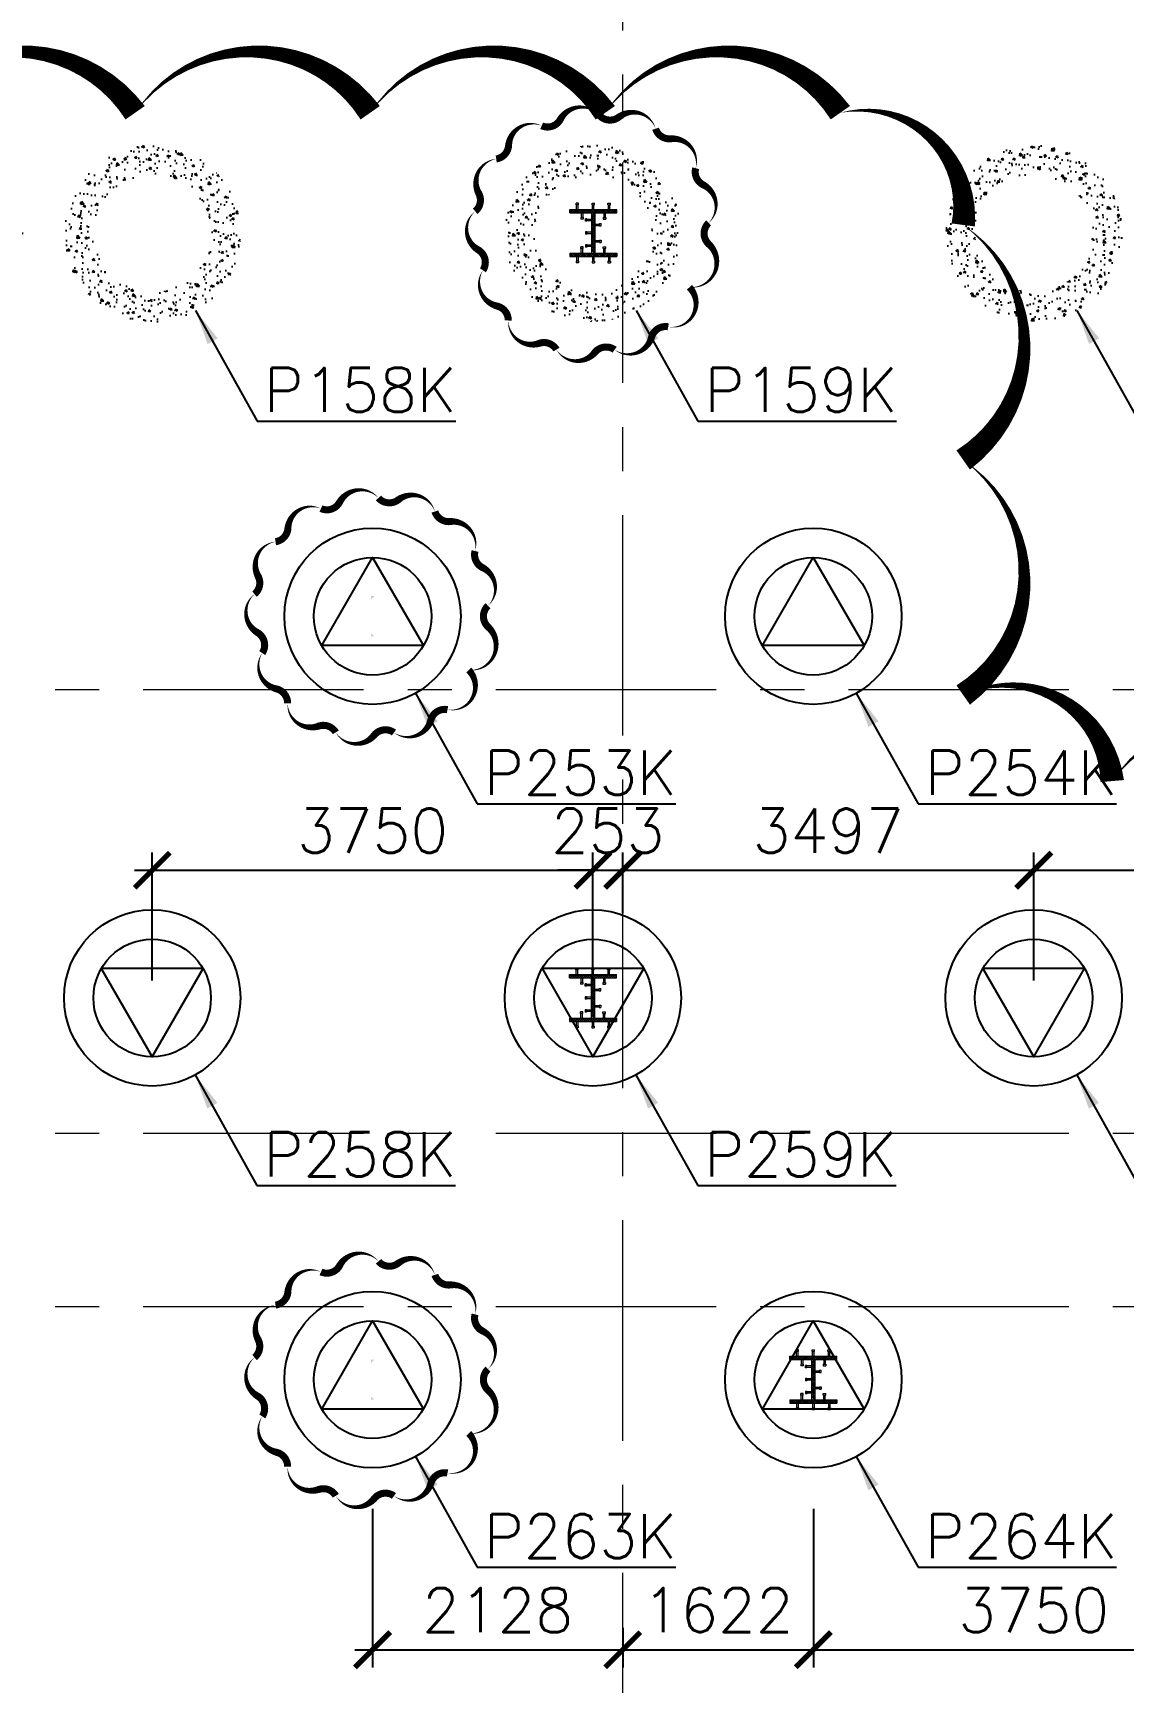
# Model space of a CAD drawing. Header units: millimetres. Extents: x -346728 to 1320345, y -537202 to -385966.
# Drawn here: x 164921 to 174196, y -465137 to -451106 of the extents above; entities that cross this region are included whole.
import ezdxf

# ---------------------------------------------------------------- set-up
doc = ezdxf.new("R2010")
doc.units = ezdxf.units.MM
doc.header["$LTSCALE"] = 100
doc.linetypes.add('X1326_GLB$0$CENTER', pattern=[2, 1.25, -0.25, 0.25, -0.25])
doc.layers.add('CL load', color=1, linetype='Continuous', plot=False)
for name, color, linetype in [('hach', 253, 'Continuous'), ('PILE MARK', 8, 'Continuous'), ('PL', 3, 'Continuous')]:
    doc.layers.add(name, color=color, linetype=linetype)
for name, color, linetype, lineweight in [('KCMANH', 8, 'Continuous', 13), ('KINGPOST', 5, 'Continuous', 20), ('X1326_GLB$0$A-tim', 8, 'X1326_GLB$0$CENTER', 9)]:
    doc.layers.add(name, color=color, linetype=linetype, lineweight=lineweight)
doc.styles.add('simplex', font='simplex.shx')
doc.dimstyles.new('100', dxfattribs={"dimscale": 150, "dimtxt": 2.5, "dimasz": 2, "dimexe": 1, "dimexo": 1, "dimgap": 1, "dimtad": 1, "dimdec": 0, "dimzin": 0, "dimdsep": 46, "dimtxsty": 'simplex', "dimblk": 'ARCHTICK', "dimcen": 1, "dimdle": 1, "dimclrd": 256, "dimclre": 256, "dimclrt": 6, "dimadec": 0, "dimazin": 0, "dimtfac": 1, "dimtdec": 0, "dimtix": 1, "dimtmove": 2, "dimatfit": 3, "dimfxl": 1, "dimtolj": 1, "dimtzin": 0, "dimarcsym": 0})
pattern_1 = [(45, (188543.33, 11377564.439), (-8.980256121, 8.980256121), []), (135, (188543.33, 11377564.439), (-8.980256121, -8.980256121), [])]

# ---------------------------------------------------------------- blocks, each defined once
blk = doc.blocks.new('_ArchTick')
at = {"color": 0, "linetype": 'ByBlock', "const_width": 0.15}
blk.add_lwpolyline([(-0.5, -0.5), (0.5, 0.5)], dxfattribs=at)
blk = doc.blocks.new('*D479')
at = {"layer": 'CL load', "lineweight": -2, "transparency": 16777216}
for p, q in [((164238, -449414), (164238, -452962)), ((164838, -449564), (164088, -449564)), ((164838, -452812), (164088, -452812))]:
    blk.add_line(p, q, dxfattribs=at)
at = {"layer": 'DEFPOINTS', "color": 0, "transparency": 16777216}
for p in [(164988, -449564), (164238, -452812), (164988, -452812)]:
    blk.add_point(p, dxfattribs=at)
at = {"layer": 'CL load', "lineweight": -2, "transparency": 16777216, "xscale": 300, "yscale": 300, "zscale": 300}
for p, rotation in [((164238, -449564), 90), ((164238, -452812), 270)]:
    blk.add_blockref('_ArchTick', p, dxfattribs=dict(at, rotation=rotation))
at = {"layer": 'CL load', "color": 6, "transparency": 16777216, "insert": (163901, -451188), "char_height": 375, "attachment_point": 5, "rotation": 90, "style": 'simplex'}
blk.add_mtext('\\A1;3248', dxfattribs=at)
blk = doc.blocks.new('*D644')
at = {"layer": 'CL load', "lineweight": -2, "transparency": 16777216}
for p, q in [((167811, -463664), (167811, -465012)), ((169939, -464675), (169939, -465012)), ((167661, -464862), (170089, -464862))]:
    blk.add_line(p, q, dxfattribs=at)
at = {"layer": 'DEFPOINTS', "color": 0, "transparency": 16777216}
for p in [(167811, -463514, 0), (169939, -464525, 0), (169939, -464862)]:
    blk.add_point(p, dxfattribs=at)
at = {"layer": 'CL load', "lineweight": -2, "transparency": 16777216, "xscale": 300, "yscale": 300, "zscale": 300, "rotation": 180}
blk.add_blockref('_ArchTick', (167811, -464862), dxfattribs=at)
at = {"layer": 'CL load', "lineweight": -2, "transparency": 16777216, "xscale": 300, "yscale": 300, "zscale": 300}
blk.add_blockref('_ArchTick', (169939, -464862), dxfattribs=at)
at = {"layer": 'CL load', "color": 6, "transparency": 16777216, "insert": (168875, -464525), "char_height": 375, "attachment_point": 5, "style": 'simplex'}
blk.add_mtext('\\A1;2128', dxfattribs=at)
blk = doc.blocks.new('*D645')
at = {"layer": 'CL load', "lineweight": -2, "transparency": 16777216}
for p, q in [((171561, -463664), (171561, -465012)), ((169939, -464675), (169939, -465012)), ((169789, -464862), (171711, -464862))]:
    blk.add_line(p, q, dxfattribs=at)
at = {"layer": 'DEFPOINTS', "color": 0, "transparency": 16777216}
for p in [(171561, -463514), (169939, -464525, 0), (171561, -464862)]:
    blk.add_point(p, dxfattribs=at)
at = {"layer": 'CL load', "lineweight": -2, "transparency": 16777216, "xscale": 300, "yscale": 300, "zscale": 300, "rotation": 180}
blk.add_blockref('_ArchTick', (169939, -464862), dxfattribs=at)
at = {"layer": 'CL load', "lineweight": -2, "transparency": 16777216, "xscale": 300, "yscale": 300, "zscale": 300}
blk.add_blockref('_ArchTick', (171561, -464862), dxfattribs=at)
at = {"layer": 'CL load', "color": 6, "transparency": 16777216, "insert": (170750, -464525), "char_height": 375, "attachment_point": 5, "style": 'simplex'}
blk.add_mtext('\\A1;1622', dxfattribs=at)
blk = doc.blocks.new('*D646')
at = {"layer": 'CL load', "lineweight": -2, "transparency": 16777216}
for p, q in [((171561, -463664), (171561, -465012)), ((175311, -463664), (175311, -465012)), ((171411, -464862), (175461, -464862))]:
    blk.add_line(p, q, dxfattribs=at)
at = {"layer": 'DEFPOINTS', "color": 0, "transparency": 16777216}
for p in [(171561, -463514), (175311, -463514, 0), (175311, -464862)]:
    blk.add_point(p, dxfattribs=at)
at = {"layer": 'CL load', "lineweight": -2, "transparency": 16777216, "xscale": 300, "yscale": 300, "zscale": 300, "rotation": 180}
blk.add_blockref('_ArchTick', (171561, -464862), dxfattribs=at)
at = {"layer": 'CL load', "lineweight": -2, "transparency": 16777216, "xscale": 300, "yscale": 300, "zscale": 300}
blk.add_blockref('_ArchTick', (175311, -464862), dxfattribs=at)
at = {"layer": 'CL load', "color": 6, "transparency": 16777216, "insert": (173436, -464525), "char_height": 375, "attachment_point": 5, "style": 'simplex'}
blk.add_mtext('\\A1;3750', dxfattribs=at)
blk = doc.blocks.new('*D650')
at = {"layer": 'CL load', "lineweight": -2, "transparency": 16777216}
for p, q in [((165936, -459167), (165936, -458080)), ((169686, -459167), (169686, -458080)), ((165786, -458230), (169836, -458230))]:
    blk.add_line(p, q, dxfattribs=at)
at = {"layer": 'DEFPOINTS', "color": 0, "transparency": 16777216}
for p in [(169686, -458230), (165936, -459317, 0), (169686, -459317, 0)]:
    blk.add_point(p, dxfattribs=at)
at = {"layer": 'CL load', "lineweight": -2, "transparency": 16777216, "xscale": 300, "yscale": 300, "zscale": 300, "rotation": 180}
blk.add_blockref('_ArchTick', (165936, -458230), dxfattribs=at)
at = {"layer": 'CL load', "lineweight": -2, "transparency": 16777216, "xscale": 300, "yscale": 300, "zscale": 300}
blk.add_blockref('_ArchTick', (169686, -458230), dxfattribs=at)
at = {"layer": 'CL load', "color": 6, "transparency": 16777216, "insert": (167811, -457893), "char_height": 375, "attachment_point": 5, "style": 'simplex'}
blk.add_mtext('\\A1;3750', dxfattribs=at)
blk = doc.blocks.new('*D651')
at = {"layer": 'CL load', "lineweight": -2, "transparency": 16777216}
for p, q in [((169686, -459167), (169686, -458080)), ((169939, -458594), (169939, -458080)), ((169686, -458230), (169386, -458230)), ((169686, -458230), (169939, -458230)), ((169939, -458230), (170239, -458230))]:
    blk.add_line(p, q, dxfattribs=at)
at = {"layer": 'DEFPOINTS', "color": 0, "transparency": 16777216}
for p in [(169939, -458230), (169939, -458744, 0), (169686, -459317, 0)]:
    blk.add_point(p, dxfattribs=at)
at = {"layer": 'CL load', "lineweight": -2, "transparency": 16777216, "xscale": 300, "yscale": 300, "zscale": 300}
blk.add_blockref('_ArchTick', (169686, -458230), dxfattribs=at)
at = {"layer": 'CL load', "lineweight": -2, "transparency": 16777216, "xscale": 300, "yscale": 300, "zscale": 300, "rotation": 180}
blk.add_blockref('_ArchTick', (169939, -458230), dxfattribs=at)
at = {"layer": 'CL load', "color": 6, "transparency": 16777216, "insert": (169812, -457893), "char_height": 375, "attachment_point": 5, "style": 'simplex'}
blk.add_mtext('\\A1;253', dxfattribs=at)
blk = doc.blocks.new('*D652')
at = {"layer": 'CL load', "lineweight": -2, "transparency": 16777216}
for p, q in [((169939, -458594), (169939, -458080)), ((173436, -459167), (173436, -458080)), ((169789, -458230), (173586, -458230))]:
    blk.add_line(p, q, dxfattribs=at)
at = {"layer": 'DEFPOINTS', "color": 0, "transparency": 16777216}
for p in [(173436, -458230), (169939, -458744, 0), (173436, -459317)]:
    blk.add_point(p, dxfattribs=at)
at = {"layer": 'CL load', "lineweight": -2, "transparency": 16777216, "xscale": 300, "yscale": 300, "zscale": 300, "rotation": 180}
blk.add_blockref('_ArchTick', (169939, -458230), dxfattribs=at)
at = {"layer": 'CL load', "lineweight": -2, "transparency": 16777216, "xscale": 300, "yscale": 300, "zscale": 300}
blk.add_blockref('_ArchTick', (173436, -458230), dxfattribs=at)
at = {"layer": 'CL load', "color": 6, "transparency": 16777216, "insert": (171687, -457893), "char_height": 375, "attachment_point": 5, "style": 'simplex'}
blk.add_mtext('\\A1;3497', dxfattribs=at)
blk = doc.blocks.new('*D653')
at = {"layer": 'CL load', "lineweight": -2, "transparency": 16777216}
for p, q in [((173436, -459167), (173436, -458080)), ((176839, -459167), (176839, -458080)), ((173286, -458230), (176989, -458230))]:
    blk.add_line(p, q, dxfattribs=at)
at = {"layer": 'DEFPOINTS', "color": 0, "transparency": 16777216}
for p in [(176839, -458230), (173436, -459317), (176839, -459317, 0)]:
    blk.add_point(p, dxfattribs=at)
at = {"layer": 'CL load', "lineweight": -2, "transparency": 16777216, "xscale": 300, "yscale": 300, "zscale": 300, "rotation": 180}
blk.add_blockref('_ArchTick', (173436, -458230), dxfattribs=at)
at = {"layer": 'CL load', "lineweight": -2, "transparency": 16777216, "xscale": 300, "yscale": 300, "zscale": 300}
blk.add_blockref('_ArchTick', (176839, -458230), dxfattribs=at)
at = {"layer": 'CL load', "color": 6, "transparency": 16777216, "insert": (175137, -457893), "char_height": 375, "attachment_point": 5, "style": 'simplex'}
blk.add_mtext('\\A1;3403', dxfattribs=at)
blk = doc.blocks.new('LVL-KHUNGTEN')
blk.add_lwpolyline([(61072.9, 41092.8), (119123.5, 41092.8), (119123.5, 61.9), (61072.9, 61.9)], close=True)
blk = doc.blocks.new('KP50 TOI SAN L1')
at = {"ltscale": 0.1}
h = blk.add_hatch(color=3, dxfattribs=at)
h.dxf.hatch_style = 1
h.paths.add_polyline_path([(14, 171), (-14, 171), (-14, 142)])
h.paths.add_polyline_path([(-14, -142), (-14, -171), (14, -171)])
at = {"layer": 'KCMANH', "linetype": 'ByBlock'}
h = blk.add_hatch(dxfattribs=at)
h.set_pattern_fill('ANSI37', color=3, scale=4, style=0)
h.set_pattern_definition(pattern_1)
h.paths.add_polyline_path([(-200, 200), (-200, 171), (200, 171), (200, 200)])
h = blk.add_hatch(dxfattribs=at)
h.set_pattern_fill('ANSI37', color=3, scale=4, style=0)
h.set_pattern_definition([(45, (188728.93, 11377564.439), (-8.980256121, 8.980256121), []), (135, (188728.93, 11377564.439), (-8.980256121, -8.980256121), [])])
h.paths.add_polyline_path([(14, 171), (-14, 142), (-14, -142), (14, -171)])
h = blk.add_hatch(dxfattribs=at)
h.set_pattern_fill('ANSI37', color=3, scale=4, style=0)
h.set_pattern_definition(pattern_1)
h.paths.add_polyline_path([(-200, -171), (-200, -200), (200, -200), (200, -171)])
at = {"layer": 'KCMANH', "color": 3, "linetype": 'ByBlock'}
blk.add_line((-200, 200), (200, 200), dxfattribs=at)
at = {"layer": 'KCMANH', "linetype": 'ByBlock'}
for p, q in [((-125, 253), (-146, 253)), ((-146, 240), (-146, 253)), ((-125, 240), (-146, 240)), ((-142, 200), (-142, 240)), ((-129, 200), (-129, 240)), ((-125, 240), (-125, 253)), ((-102, 171), (-102, 131)), ((-89, 171), (-89, 131)), ((-10, 253), (10, 253)), ((-10, 240), (-10, 253)), ((-10, 240), (10, 240)), ((-6, 200), (-6, 240)), ((6, 200), (6, 240)), ((10, 240), (10, 253)), ((89, 171), (89, 131)), ((102, 171), (102, 131)), ((125, 253), (146, 253)), ((125, 240), (125, 253)), ((125, 240), (146, 240)), ((129, 200), (129, 240)), ((142, 200), (142, 240)), ((146, 240), (146, 253)), ((-85, 131), (-106, 131)), ((-106, 131), (-106, 118)), ((-85, 118), (-106, 118)), ((-85, 131), (-85, 118)), ((-67, 100), (-67, 120)), ((-54, 120), (-67, 120)), ((-54, 100), (-67, 100)), ((-67, 10), (-67, -10)), ((-54, 10), (-67, 10)), ((-54, 100), (-54, 120)), ((-14, 116), (-54, 116)), ((-14, 104), (-54, 104)), ((-54, 10), (-54, -10)), ((-14, 6), (-54, 6)), ((14, 76), (54, 76)), ((14, 64), (54, 64)), ((54, 60), (54, 80)), ((54, 80), (67, 80)), ((54, 60), (67, 60)), ((67, 60), (67, 80)), ((85, 131), (106, 131)), ((85, 131), (85, 118)), ((85, 118), (106, 118)), ((106, 131), (106, 118)), ((-85, -118), (-106, -118)), ((-106, -131), (-106, -118)), ((-85, -131), (-106, -131)), ((-102, -171), (-102, -131)), ((-89, -171), (-89, -131)), ((-85, -131), (-85, -118)), ((-54, -10), (-67, -10)), ((-67, -100), (-67, -120)), ((-54, -100), (-67, -100)), ((-54, -120), (-67, -120)), ((-14, -6), (-54, -6)), ((-54, -100), (-54, -120)), ((-14, -104), (-54, -104)), ((-14, -116), (-54, -116)), ((14, -64), (54, -64)), ((14, -76), (54, -76)), ((54, -60), (54, -80)), ((54, -60), (67, -60)), ((54, -80), (67, -80)), ((67, -60), (67, -80)), ((85, -118), (106, -118)), ((85, -131), (85, -118)), ((85, -131), (106, -131)), ((89, -171), (89, -131)), ((102, -171), (102, -131)), ((106, -131), (106, -118)), ((-125, -240), (-146, -240)), ((-146, -240), (-146, -253)), ((-125, -253), (-146, -253)), ((-142, -200), (-142, -240)), ((-129, -200), (-129, -240)), ((-125, -240), (-125, -253)), ((-10, -240), (10, -240)), ((-10, -240), (-10, -253)), ((-10, -253), (10, -253)), ((-6, -200), (-6, -240)), ((6, -200), (6, -240)), ((10, -240), (10, -253)), ((125, -240), (146, -240)), ((125, -240), (125, -253)), ((125, -253), (146, -253)), ((129, -200), (129, -240)), ((142, -200), (142, -240)), ((146, -240), (146, -253))]:
    blk.add_line(p, q, dxfattribs=at)
at = {"layer": 'KINGPOST', "color": 3, "linetype": 'ByBlock'}
for p, q in [((-200, 171), (-200, 200)), ((-200, 171), (200, 171)), ((-14, 171), (-14, -171)), ((-14, 142), (14, 171)), ((14, 171), (14, -171)), ((200, 171), (200, 200)), ((-200, -171), (200, -171)), ((-200, -171), (-200, -200)), ((-200, -200), (200, -200)), ((-14, -142), (14, -171)), ((200, -171), (200, -200))]:
    blk.add_line(p, q, dxfattribs=at)
at = {"layer": 'KINGPOST', "color": 6, "linetype": 'ByBlock'}
blk.add_lwpolyline([(-14, 0), (14, 0)], dxfattribs=at)
blk = doc.blocks.new('B1 Kingpost Layout Plan1')
at = {"layer": 'KCMANH', "linetype": 'ByBlock'}
for p in [(19325, -38042, 0), (19322, -44551, 0), (21197, -47798, 0)]:
    blk.add_blockref('KP50 TOI SAN L1', p, dxfattribs=at)

msp = doc.modelspace()

# ---------------------------------------------------------------- hatches: boundary and pattern name
at = {"ltscale": 0.1}
h = msp.add_hatch(color=6, dxfattribs=at)
h.dxf.hatch_style = 1
h.paths.add_polyline_path([(169702.7, -452640.8), (169673.9, -452640.8), (169673.9, -452669.6)])
h.paths.add_polyline_path([(169673.9, -452954.4), (169673.9, -452983.2), (169702.7, -452983.2)])
h = msp.add_hatch(color=6, dxfattribs=at)
h.dxf.hatch_style = 1
h.paths.add_polyline_path([(167825.2, -455897.8), (167796.4, -455897.8), (167796.4, -455926.6)])
h.paths.add_polyline_path([(167796.4, -456211.4), (167796.4, -456240.2), (167825.2, -456240.2)])
h = msp.add_hatch(color=6, dxfattribs=at)
h.dxf.hatch_style = 1
h.paths.add_polyline_path([(167825.2, -462393), (167796.4, -462393), (167796.4, -462421.8)])
h.paths.add_polyline_path([(167796.4, -462706.6), (167796.4, -462735.4), (167825.2, -462735.4)])
at = {"layer": 'hach'}
h = msp.add_hatch(dxfattribs=at)
h.set_pattern_fill('ANSI31', color=256, scale=70)
h.set_pattern_definition([(45, (121918.56, -508591.22), (-157.15448, 157.15448), [])])
h.paths.add_polyline_path([(142200.7, -410142.2), (128621.2, -428107.5), (155914.1, -501359), (162214.1, -503970.9), (238136.4, -469396.6), (242695.2, -462329.4), (242687.2, -415142.7), (237685.1, -410142.2)])
h.paths.add_polyline_path([(142797.9, -411342.2), (129975.7, -428305.7), (156856.2, -500450.6), (162191.6, -502662.6), (237318.8, -468450.4), (241495.1, -461976.1), (241487, -415639.4), (237188.2, -411342.2)], flags=16)
h = msp.add_hatch(dxfattribs=at)
h.set_pattern_fill('AR-CONC', color=256, scale=4)
h.set_pattern_definition([(50, (121918.56, -508591.2), (728.7387, -63.7563), [76.2, -838.2]), (355, (121918.56, -508591.2), (-140.9737, 764.2274), [60.96, -670.5623]), (100.45144, (121979.3, -508596.54), (587.765, 700.471), [64.76, -712.361]), (46.1842, (121918.6, -508388), (1084.316, -168.1693), [114.3, -1257.3]), (96.63556, (122008.9, -508402), (949.6165, 989.7045), [97.14, -1068.5424]), (351.18415, (121918.6, -508388), (949.6165, 989.7045), [91.44, -1005.839]), (21, (122020.16, -508438.8), (606.4576, -409.0608), [76.2, -838.2]), (326, (122020.16, -508438.8), (247.208, 736.752), [60.96, -670.56]), (71.45144, (122070.7, -508472.9), (853.6657, 327.691), [64.76, -712.3598]), (37.5, (121918.56, -508591.22), (12.3544, 338.22016), [0, -662.432, 0, -680.72, 0, -673.1]), (7.5, (121918.56, -508591.22), (267.27865, 400.7223), [0, -388.112, 0, -647.192, 0, -256.54]), (327.5, (121692, -508591.22), (542.3624, -22.91498), [0, -254, 0, -792.48, 0, -1051.56]), (317.5, (121590.4, -508591.2), (592.5167, 101.706), [0, -330.2, 0, -526.288, 0, -746.76])])
h.paths.add_polyline_path([(142200.7, -410142.2), (128621.2, -428107.5), (155914.1, -501359), (162214.1, -503970.9), (238136.4, -469396.6), (242695.2, -462329.4), (242687.2, -415142.7), (237685.1, -410142.2)])
h.paths.add_polyline_path([(142797.9, -411342.2), (129975.7, -428305.7), (156856.2, -500450.6), (162191.6, -502662.6), (237318.8, -468450.4), (241495.1, -461976.1), (241487, -415639.4), (237188.2, -411342.2)], flags=16)
at = {"layer": 'PL'}
h = msp.add_hatch(dxfattribs=at)
h.set_pattern_fill('AR-CONC', color=6)
h.set_pattern_definition([(130, (177190.04, -465273.24), (-182.1847, -15.9391), [19.05, -209.55]), (185, (177190.04, -465273.24), (35.2434, 191.0568), [15.24, -167.6406]), (79.5486, (177174.86, -465274.57), (-146.9412, 175.1178), [16.19, -178.0902]), (133.8158, (177190.04, -465222.44), (-271.079, -42.0423), [28.575, -314.325]), (83.3644, (177167.45, -465225.94), (-237.404, 247.426), [24.285, -267.1356]), (188.8158, (177190.04, -465222.44), (-237.404, 247.426), [22.86, -251.4597]), (159, (177164.64, -465235.14), (-151.6144, -102.2652), [19.05, -209.55]), (214, (177164.64, -465235.14), (-61.802, 184.188), [15.24, -167.64]), (108.5486, (177152.01, -465243.66), (-213.4164, 81.9228), [16.19, -178.09]), (142.5, (177190.043, -465273.24), (-3.0886, 84.55504), [0, -165.608, 0, -170.18, 0, -168.275]), (172.5, (177190.04, -465273.24), (-66.81966, 100.18057), [0, -97.028, 0, -161.798, 0, -64.135]), (212.5, (177246.685, -465273.24), (-135.5906, -5.72874), [0, -63.5, 0, -198.12, 0, -262.89]), (222.5, (177272.09, -465273.24), (-148.1292, 25.4265), [0, -82.55, 0, -131.572, 0, -186.69])])
edge = h.paths.add_edge_path()
edge.add_ellipse((165938.3, -452812), major_axis=(530.3, 530.3), ratio=1, start_angle=135, end_angle=315)
edge.add_ellipse((165938.3, -452812), major_axis=(530.3, 530.3), ratio=1, start_angle=315, end_angle=495)
edge = h.paths.add_edge_path(flags=16)
edge.add_ellipse((165938.3, -452812), major_axis=(-353.6, 353.6), ratio=1, start_angle=45, end_angle=225, ccw=False)
edge.add_ellipse((165938.3, -452812), major_axis=(353.6, 353.6), ratio=1, start_angle=-45, end_angle=135, ccw=False)
h.paths.add_polyline_path([(165938.3, -452312), (166371.3, -453062), (165505.3, -453062)], flags=0)
h = msp.add_hatch(dxfattribs=at)
h.set_pattern_fill('AR-CONC', color=6)
h.set_pattern_definition([(130, (177190.04, -465273.24), (-182.1847, -15.9391), [19.05, -209.55]), (185, (177190.04, -465273.24), (35.2434, 191.0568), [15.24, -167.6406]), (79.5486, (177174.86, -465274.57), (-146.9412, 175.1178), [16.19, -178.0902]), (133.8158, (177190.04, -465222.44), (-271.079, -42.0423), [28.575, -314.325]), (83.3644, (177167.45, -465225.94), (-237.404, 247.426), [24.285, -267.1356]), (188.8158, (177190.04, -465222.44), (-237.404, 247.426), [22.86, -251.4597]), (159, (177164.64, -465235.14), (-151.6144, -102.2652), [19.05, -209.55]), (214, (177164.64, -465235.14), (-61.802, 184.188), [15.24, -167.64]), (108.5486, (177152.01, -465243.66), (-213.4164, 81.9228), [16.19, -178.09]), (142.5, (177190.043, -465273.24), (-3.0886, 84.55504), [0, -165.608, 0, -170.18, 0, -168.275]), (172.5, (177190.04, -465273.24), (-66.81966, 100.18057), [0, -97.028, 0, -161.798, 0, -64.135]), (212.5, (177246.685, -465273.24), (-135.5906, -5.72874), [0, -63.5, 0, -198.12, 0, -262.89]), (222.5, (177272.09, -465273.24), (-148.1292, 25.4265), [0, -82.55, 0, -131.572, 0, -186.69])])
edge = h.paths.add_edge_path()
edge.add_ellipse((165938.3, -452812), major_axis=(530.3, 530.3), ratio=1, start_angle=135, end_angle=315)
edge.add_ellipse((165938.3, -452812), major_axis=(530.3, 530.3), ratio=1, start_angle=315, end_angle=495)
edge = h.paths.add_edge_path(flags=16)
edge.add_ellipse((165938.3, -452812), major_axis=(-353.6, 353.6), ratio=1, start_angle=45, end_angle=225, ccw=False)
edge.add_ellipse((165938.3, -452812), major_axis=(353.6, 353.6), ratio=1, start_angle=-45, end_angle=135, ccw=False)
h.paths.add_polyline_path([(165938.3, -452312), (166371.3, -453062), (165505.3, -453062)], flags=0)
h = msp.add_hatch(dxfattribs=at)
h.set_pattern_fill('AR-CONC', color=6)
h.set_pattern_definition([(130, (173440.04, -465273.24), (-182.1847, -15.9391), [19.05, -209.55]), (185, (173440.04, -465273.24), (35.2434, 191.0568), [15.24, -167.6406]), (79.5486, (173424.86, -465274.57), (-146.9412, 175.1178), [16.19, -178.0902]), (133.8158, (173440.04, -465222.44), (-271.079, -42.0423), [28.575, -314.325]), (83.3644, (173417.45, -465225.94), (-237.404, 247.426), [24.285, -267.1356]), (188.8158, (173440.04, -465222.44), (-237.404, 247.426), [22.86, -251.46]), (159, (173414.64, -465235.14), (-151.6144, -102.2652), [19.05, -209.55]), (214, (173414.64, -465235.14), (-61.802, 184.188), [15.24, -167.64]), (108.5486, (173402.01, -465243.66), (-213.4164, 81.9228), [16.19, -178.09]), (142.5, (173440.043, -465273.24), (-3.0886, 84.55504), [0, -165.608, 0, -170.18, 0, -168.275]), (172.5, (173440.04, -465273.24), (-66.81966, 100.1806), [0, -97.028, 0, -161.798, 0, -64.135]), (212.5, (173496.685, -465273.24), (-135.5906, -5.72874), [0, -63.5, 0, -198.12, 0, -262.89]), (222.5, (173522.09, -465273.24), (-148.1292, 25.4265), [0, -82.55, 0, -131.572, 0, -186.69])])
edge = h.paths.add_edge_path()
edge.add_ellipse((169688.3, -452812), major_axis=(530.3, 530.3), ratio=1, start_angle=135, end_angle=315)
edge.add_ellipse((169688.3, -452812), major_axis=(530.3, 530.3), ratio=1, start_angle=315, end_angle=495)
edge = h.paths.add_edge_path(flags=16)
edge.add_ellipse((169688.3, -452812), major_axis=(-353.6, 353.6), ratio=1, start_angle=45, end_angle=225, ccw=False)
edge.add_ellipse((169688.3, -452812), major_axis=(353.6, 353.6), ratio=1, start_angle=-45, end_angle=135, ccw=False)
h.paths.add_polyline_path([(169688.3, -452312), (170121.3, -453062), (169255.3, -453062)], flags=0)
h = msp.add_hatch(dxfattribs=at)
h.set_pattern_fill('AR-CONC', color=6)
h.set_pattern_definition([(130, (173440.04, -465273.24), (-182.1847, -15.9391), [19.05, -209.55]), (185, (173440.04, -465273.24), (35.2434, 191.0568), [15.24, -167.6406]), (79.5486, (173424.86, -465274.57), (-146.9412, 175.1178), [16.19, -178.0902]), (133.8158, (173440.04, -465222.44), (-271.079, -42.0423), [28.575, -314.325]), (83.3644, (173417.45, -465225.94), (-237.404, 247.426), [24.285, -267.1356]), (188.8158, (173440.04, -465222.44), (-237.404, 247.426), [22.86, -251.46]), (159, (173414.64, -465235.14), (-151.6144, -102.2652), [19.05, -209.55]), (214, (173414.64, -465235.14), (-61.802, 184.188), [15.24, -167.64]), (108.5486, (173402.01, -465243.66), (-213.4164, 81.9228), [16.19, -178.09]), (142.5, (173440.043, -465273.24), (-3.0886, 84.55504), [0, -165.608, 0, -170.18, 0, -168.275]), (172.5, (173440.04, -465273.24), (-66.81966, 100.1806), [0, -97.028, 0, -161.798, 0, -64.135]), (212.5, (173496.685, -465273.24), (-135.5906, -5.72874), [0, -63.5, 0, -198.12, 0, -262.89]), (222.5, (173522.09, -465273.24), (-148.1292, 25.4265), [0, -82.55, 0, -131.572, 0, -186.69])])
edge = h.paths.add_edge_path()
edge.add_ellipse((169688.3, -452812), major_axis=(530.3, 530.3), ratio=1, start_angle=135, end_angle=315)
edge.add_ellipse((169688.3, -452812), major_axis=(530.3, 530.3), ratio=1, start_angle=315, end_angle=495)
edge = h.paths.add_edge_path(flags=16)
edge.add_ellipse((169688.3, -452812), major_axis=(-353.6, 353.6), ratio=1, start_angle=45, end_angle=225, ccw=False)
edge.add_ellipse((169688.3, -452812), major_axis=(353.6, 353.6), ratio=1, start_angle=-45, end_angle=135, ccw=False)
h.paths.add_polyline_path([(169688.3, -452312), (170121.3, -453062), (169255.3, -453062)], flags=0)
h = msp.add_hatch(dxfattribs=at)
h.set_pattern_fill('AR-CONC', color=6)
h.set_pattern_definition([(130, (169690.04, -465273.24), (-182.1847, -15.9391), [19.05, -209.55]), (185, (169690.04, -465273.24), (35.2434, 191.0568), [15.24, -167.6406]), (79.5486, (169674.86, -465274.57), (-146.9412, 175.1178), [16.19, -178.0902]), (133.8158, (169690.04, -465222.44), (-271.079, -42.0423), [28.575, -314.325]), (83.3644, (169667.45, -465225.94), (-237.404, 247.426), [24.285, -267.1356]), (188.8158, (169690.04, -465222.44), (-237.404, 247.426), [22.86, -251.46]), (159, (169664.64, -465235.14), (-151.6144, -102.2652), [19.05, -209.55]), (214, (169664.64, -465235.14), (-61.802, 184.188), [15.24, -167.64]), (108.5486, (169652.01, -465243.66), (-213.4164, 81.9228), [16.19, -178.09]), (142.5, (169690.043, -465273.24), (-3.0886, 84.55504), [0, -165.608, 0, -170.18, 0, -168.275]), (172.5, (169690.04, -465273.24), (-66.81966, 100.1806), [0, -97.028, 0, -161.798, 0, -64.135]), (212.5, (169746.685, -465273.24), (-135.5906, -5.72874), [0, -63.5, 0, -198.12, 0, -262.89]), (222.5, (169772.09, -465273.24), (-148.1292, 25.4265), [0, -82.55, 0, -131.572, 0, -186.69])])
edge = h.paths.add_edge_path()
edge.add_ellipse((173438.3, -452812), major_axis=(530.3, 530.3), ratio=1, start_angle=135, end_angle=315)
edge.add_ellipse((173438.3, -452812), major_axis=(530.3, 530.3), ratio=1, start_angle=315, end_angle=495)
edge = h.paths.add_edge_path(flags=16)
edge.add_ellipse((173438.3, -452812), major_axis=(-353.6, 353.6), ratio=1, start_angle=45, end_angle=225, ccw=False)
edge.add_ellipse((173438.3, -452812), major_axis=(353.6, 353.6), ratio=1, start_angle=-45, end_angle=135, ccw=False)
h.paths.add_polyline_path([(173438.3, -452312), (173871.3, -453062), (173005.3, -453062)], flags=0)
h = msp.add_hatch(dxfattribs=at)
h.set_pattern_fill('AR-CONC', color=6)
h.set_pattern_definition([(130, (169690.04, -465273.24), (-182.1847, -15.9391), [19.05, -209.55]), (185, (169690.04, -465273.24), (35.2434, 191.0568), [15.24, -167.6406]), (79.5486, (169674.86, -465274.57), (-146.9412, 175.1178), [16.19, -178.0902]), (133.8158, (169690.04, -465222.44), (-271.079, -42.0423), [28.575, -314.325]), (83.3644, (169667.45, -465225.94), (-237.404, 247.426), [24.285, -267.1356]), (188.8158, (169690.04, -465222.44), (-237.404, 247.426), [22.86, -251.46]), (159, (169664.64, -465235.14), (-151.6144, -102.2652), [19.05, -209.55]), (214, (169664.64, -465235.14), (-61.802, 184.188), [15.24, -167.64]), (108.5486, (169652.01, -465243.66), (-213.4164, 81.9228), [16.19, -178.09]), (142.5, (169690.043, -465273.24), (-3.0886, 84.55504), [0, -165.608, 0, -170.18, 0, -168.275]), (172.5, (169690.04, -465273.24), (-66.81966, 100.1806), [0, -97.028, 0, -161.798, 0, -64.135]), (212.5, (169746.685, -465273.24), (-135.5906, -5.72874), [0, -63.5, 0, -198.12, 0, -262.89]), (222.5, (169772.09, -465273.24), (-148.1292, 25.4265), [0, -82.55, 0, -131.572, 0, -186.69])])
edge = h.paths.add_edge_path()
edge.add_ellipse((173438.3, -452812), major_axis=(530.3, 530.3), ratio=1, start_angle=135, end_angle=315)
edge.add_ellipse((173438.3, -452812), major_axis=(530.3, 530.3), ratio=1, start_angle=315, end_angle=495)
edge = h.paths.add_edge_path(flags=16)
edge.add_ellipse((173438.3, -452812), major_axis=(-353.6, 353.6), ratio=1, start_angle=45, end_angle=225, ccw=False)
edge.add_ellipse((173438.3, -452812), major_axis=(353.6, 353.6), ratio=1, start_angle=-45, end_angle=135, ccw=False)
h.paths.add_polyline_path([(173438.3, -452312), (173871.3, -453062), (173005.3, -453062)], flags=0)

# ---------------------------------------------------------------- linework, layer by layer
at = {"elevation": -1404.9}
msp.add_lwpolyline([(163790.8, -451784.5, 0, 200, -0.5205671), (165790.8, -451784.5, 0, 200, -0.5205671), (167790.8, -451784.5, 0, 200, -0.5205671), (169790.8, -451784.5, 0, 200, -0.5205671), (171790.8, -451784.5, 0, 200, -0.5205671), (172836.1, -452739.3, 0, 200, -0.5205671), (172836.1, -454739.3, 0, 200, -0.5205671), (172836.1, -456739.3, 0, 200, -0.5205671), (174104.3, -457471.1, 0, 200, -0.5205671), (176104.3, -457471.1, 0, 200, -0.5205671), (178104.3, -457471.1, 0, 200, -0.5205671), (179089.9, -458485.5, 0, 200, -0.5205671), (179089.9, -460485.5, 0, 200, -0.5205671), (179089.9, -462485.5, 0, 200, -0.5205671), (179089.9, -464485.5, 0, 200, -0.5205671), (179089.9, -466485.5, 0, 200, -0.5205671)], format="xyseb", dxfattribs=at)
at = {"color": 6, "elevation": -2718.3}
for points in [[(170670.3, -452722.1, 0, 60, 0.5205671), (170623.6, -452397.7, 60, 60, -0.3534527), (170560, -452256.5, 0, 60, 0.5205671), (170347.6, -452006.3, 60, 60, -0.3534915), (170218.7, -451920.6, 0, 60, 0.5205671), (169905.9, -451821.7, 60, 60, -0.3944899), (169738.5, -451805.3, 0, 60, 0.520567), (169407.7, -451842, 60, 60, -0.3907151), (169249.4, -451895.4, 0, 60, 0.520567), (168968.1, -452064.3, 60, 60, -0.3534934), (168862.6, -452177.6, 0, 60, 0.5205671), (168714.1, -452470.3, 60, 60, -0.3571345), (168683.8, -452623.3, 0, 60, 0.520567), (168709.5, -452951.1, 60, 60, -0.4289707), (168749.8, -453125, 0, 60, 0.520567), (168870.6, -453429.8, 60, 60, -0.3534582), (168965.2, -453552.3, 0, 60, 0.520567), (169229.9, -453746.4, 60, 60, -0.3534893), (169375.2, -453799.8, 0, 60, 0.5205671), (169702.4, -453823.4, 60, 60, -0.3982747), (169870.3, -453801.4, 0, 60, 0.520567), (170185, -453693, 60, 60, -0.3869502), (170326, -453605.9, 0, 60, 0.7314349), (170506.6, -453269.6, 0, 60, 0.7206829), (170671.3, -452902.6, 60, 60, -0.4358983)], [(168792.8, -455979.2, 0, 60, 0.5205671), (168746.1, -455654.7, 60, 60, -0.3534527), (168682.5, -455513.6, 0, 60, 0.5205671), (168470.1, -455263.3, 60, 60, -0.3534915), (168341.2, -455177.6, 0, 60, 0.5205671), (168028.4, -455078.7, 60, 60, -0.3944899), (167861, -455062.3, 0, 60, 0.520567), (167530.2, -455099, 60, 60, -0.3907151), (167371.9, -455152.5, 0, 60, 0.520567), (167090.6, -455321.3, 60, 60, -0.3534934), (166985.1, -455434.6, 0, 60, 0.5205671), (166836.6, -455727.3, 60, 60, -0.3571345), (166806.3, -455880.4, 0, 60, 0.520567), (166832, -456208.1, 60, 60, -0.4289707), (166872.3, -456382, 0, 60, 0.520567), (166993, -456686.8, 60, 60, -0.3534582), (167087.7, -456809.3, 0, 60, 0.520567), (167352.4, -457003.4, 60, 60, -0.3534893), (167497.7, -457056.8, 0, 60, 0.5205671), (167824.9, -457080.4, 60, 60, -0.3982747), (167992.8, -457058.5, 0, 60, 0.520567), (168307.4, -456950, 60, 60, -0.3869502), (168448.5, -456862.9, 0, 60, 0.7314349), (168629.1, -456526.6, 0, 60, 0.7206829), (168793.7, -456159.6, 60, 60, -0.4358983)], [(168792.8, -462474.4, 0, 60, 0.5205671), (168746.1, -462149.9, 60, 60, -0.3534527), (168682.5, -462008.8, 0, 60, 0.5205671), (168470.1, -461758.5, 60, 60, -0.3534915), (168341.2, -461672.8, 0, 60, 0.5205671), (168028.4, -461573.9, 60, 60, -0.3944899), (167861, -461557.5, 0, 60, 0.520567), (167530.2, -461594.2, 60, 60, -0.3907151), (167371.9, -461647.7, 0, 60, 0.520567), (167090.6, -461816.5, 60, 60, -0.3534934), (166985.1, -461929.8, 0, 60, 0.5205671), (166836.6, -462222.5, 60, 60, -0.3571345), (166806.3, -462375.6, 0, 60, 0.520567), (166832, -462703.3, 60, 60, -0.4289707), (166872.3, -462877.2, 0, 60, 0.520567), (166993, -463182, 60, 60, -0.3534582), (167087.7, -463304.5, 0, 60, 0.520567), (167352.4, -463498.6, 60, 60, -0.3534893), (167497.7, -463552, 0, 60, 0.5205671), (167824.9, -463575.6, 60, 60, -0.3982747), (167992.8, -463553.7, 0, 60, 0.520567), (168307.4, -463445.2, 60, 60, -0.3869502), (168448.5, -463358.1, 0, 60, 0.7314349), (168629.1, -463021.8, 0, 60, 0.7206829), (168793.7, -462654.8, 60, 60, -0.4358983)]]:
    msp.add_lwpolyline(points, format="xyseb", close=True, dxfattribs=at)
at = {"layer": 'PL', "elevation": -1404.9}
for points in [[(168243.8, -456319), (167377.8, -456319), (167810.8, -455569)], [(168243.8, -456319), (167377.8, -456319), (167810.8, -455569)], [(171993.8, -456319), (171127.8, -456319), (171560.8, -455569)], [(171993.8, -456319), (171127.8, -456319), (171560.8, -455569)], [(166368.8, -459066.6), (165502.8, -459066.6), (165935.8, -459816.6)], [(166368.8, -459066.6), (165502.8, -459066.6), (165935.8, -459816.6)], [(170118.8, -459066.6), (169252.8, -459066.6), (169685.8, -459816.6)], [(170118.8, -459066.6), (169252.8, -459066.6), (169685.8, -459816.6)], [(173868.8, -459066.6), (173002.8, -459066.6), (173435.8, -459816.6)], [(173868.8, -459066.6), (173002.8, -459066.6), (173435.8, -459816.6)], [(168243.8, -462814.2), (167377.8, -462814.2), (167810.8, -462064.2)], [(168243.8, -462814.2), (167377.8, -462814.2), (167810.8, -462064.2)], [(171993.8, -462814.2), (171127.8, -462814.2), (171560.8, -462064.2)], [(171993.8, -462814.2), (171127.8, -462814.2), (171560.8, -462064.2)]]:
    msp.add_lwpolyline(points, close=True, dxfattribs=at)
at = {"layer": 'PL'}
for centre, radius in [((167810.8, -456069, -1404.9), 750), ((167810.8, -456069, -1404.9), 750), ((171560.8, -456069, -1404.9), 750), ((171560.8, -456069, -1404.9), 750), ((167810.8, -456069, -1404.9), 500), ((167810.8, -456069, -1404.9), 500), ((171560.8, -456069, -1404.9), 500), ((171560.8, -456069, -1404.9), 500), ((165935.8, -459316.6, -1404.9), 750), ((165935.8, -459316.6, -1404.9), 750), ((169685.8, -459316.6, -1404.9), 750), ((169685.8, -459316.6, -1404.9), 750), ((173435.8, -459316.6, -1404.9), 750), ((173435.8, -459316.6, -1404.9), 750), ((165935.8, -459316.6, -1404.9), 500), ((165935.8, -459316.6, -1404.9), 500), ((169685.8, -459316.6, -1404.9), 500), ((169685.8, -459316.6, -1404.9), 500), ((173435.8, -459316.6, -1404.9), 500), ((173435.8, -459316.6, -1404.9), 500), ((167810.8, -462564.2, -1404.9), 750), ((167810.8, -462564.2, -1404.9), 750), ((171560.8, -462564.2, -1404.9), 750), ((171560.8, -462564.2, -1404.9), 750), ((167810.8, -462564.2, -1404.9), 500), ((167810.8, -462564.2, -1404.9), 500), ((171560.8, -462564.2, -1404.9), 500), ((171560.8, -462564.2, -1404.9), 500)]:
    msp.add_circle(centre, radius, dxfattribs=at)
at = {"layer": 'X1326_GLB$0$A-tim', "ltscale": 15}
for p, q in [((169938.6, -398208.6, -1404.9), (169938.6, -512162.7, -1404.9)), ((120859.5, -456691.6, -1404.9), (255546, -456691.6, -1404.9)), ((120859.5, -460466.8, -1404.9), (255546, -460466.8, -1404.9)), ((120859.5, -461941.6, -1404.9), (255546, -461941.6, -1404.9))]:
    msp.add_line(p, q, dxfattribs=at)

# ---------------------------------------------------------------- block references
at = {"extrusion": (0.00597, -2.28885e-18, 0.999982), "xscale": 3.385207865094198, "yscale": 3.385207865094198, "zscale": 3.385207865094198}
msp.add_blockref('LVL-KHUNGTEN', (-107243.5, -525073.6, -287.1), dxfattribs=at)
msp.add_blockref('B1 Kingpost Layout Plan1', (150363.7, -414766, -1404.9))

# ---------------------------------------------------------------- texts
at = {"layer": 'PILE MARK', "color": 4, "style": 'simplex'}
for s, p in [('P158K', (166886.9, -454330.2, -1404.9)), ('P159K', (170636.9, -454330.2, -1404.9)), ('P253K', (168759.4, -457587.2, -1404.9)), ('P254K', (172509.4, -457587.2, -1404.9)), ('P258K', (166884.4, -460834.8, -1404.9)), ('P259K', (170634.4, -460834.8, -1404.9)), ('P263K', (168759.4, -464082.4, -1404.9)), ('P264K', (172509.4, -464082.4, -1404.9))]:
    msp.add_text(s, height=375, dxfattribs=at).set_placement(p)

# ---------------------------------------------------------------- dimensions: what is measured, and where the dimension line sits
at = {"layer": 'CL load'}
dim = msp.add_linear_dim(base=(164238.4, -452812, -1404.9), p1=(164988.3, -449564.4, -1404.9), p2=(164988.3, -452812, -1404.9), angle=90, dimstyle='100', dxfattribs=at)
dim.commit()
dim.dimension.update_dxf_attribs({"geometry": '*D479', "text_midpoint": (163900.9, -451188.2, -1404.9)})
for base, p1, p2, picture, middle in [((169685.8, -458230.2, -1404.9), (165935.8, -459316.6, -1404.9), (169685.8, -459316.6, -1404.9), '*D650', (167810.8, -457892.7, -1404.9)), ((169938.6, -458230.2, -1404.9), (169685.8, -459316.6, -1404.9), (169938.6, -458744.5, -1404.9), '*D651', (169812.2, -457892.7, -1404.9)), ((173435.8, -458230.2, -1404.9), (169938.6, -458744.5, -1404.9), (173435.8, -459316.6, -1404.9), '*D652', (171687.2, -457892.7, -1404.9)), ((176838.6, -458230.2, -1404.9), (173435.8, -459316.6, -1404.9), (176838.6, -459316.6, -1404.9), '*D653', (175137.2, -457892.7, -1404.9)), ((169938.6, -464862.1, -1404.9), (167810.8, -463514.2, -1404.9), (169938.6, -464524.7, -1404.9), '*D644', (168874.7, -464524.6, -1404.9)), ((171560.8, -464862.1, -1404.9), (169938.6, -464524.7, -1404.9), (171560.8, -463514.2, -1404.9), '*D645', (170749.7, -464524.6, -1404.9)), ((175310.8, -464862.1, -1404.9), (171560.8, -463514.2, -1404.9), (175310.8, -463514.2, -1404.9), '*D646', (173435.8, -464524.6, -1404.9))]:
    dim = msp.add_linear_dim(base=base, p1=p1, p2=p2, dimstyle='100', dxfattribs=at)
    dim.commit()
    dim.dimension.update_dxf_attribs({"geometry": picture, "text_midpoint": middle})

# ---------------------------------------------------------------- leaders
at = {"layer": 'PILE MARK'}
for points in [[(166304, -453466.7, -1404.9), (166829.6, -454407.8, -1404.9), (168518.4, -454407.8, -1404.9)], [(170054, -453466.7, -1404.9), (170579.6, -454407.8, -1404.9), (172268.4, -454407.8, -1404.9)], [(173804, -453466.7, -1404.9), (174329.6, -454407.8, -1404.9), (176018.4, -454407.8, -1404.9)], [(168176.5, -456723.8, -1404.9), (168702.1, -457664.8, -1404.9), (170390.9, -457664.8, -1404.9)], [(171926.5, -456723.8, -1404.9), (172452.1, -457664.8, -1404.9), (174140.9, -457664.8, -1404.9)], [(166301.5, -459971.4, -1404.9), (166827.1, -460912.4, -1404.9), (168515.9, -460912.4, -1404.9)], [(170051.5, -459971.4, -1404.9), (170577.1, -460912.4, -1404.9), (172265.9, -460912.4, -1404.9)], [(173801.5, -459971.4, -1404.9), (174327.1, -460912.4, -1404.9), (176015.9, -460912.4, -1404.9)], [(168176.5, -463219, -1404.9), (168702.1, -464160, -1404.9), (170390.9, -464160, -1404.9)], [(171926.5, -463219, -1404.9), (172452.1, -464160, -1404.9), (174140.9, -464160, -1404.9)]]:
    msp.add_leader(points, dimstyle='100', override={"dimgap": 1, "dimtad": 0}, dxfattribs=at)

doc.saveas('drawing.dxf')
